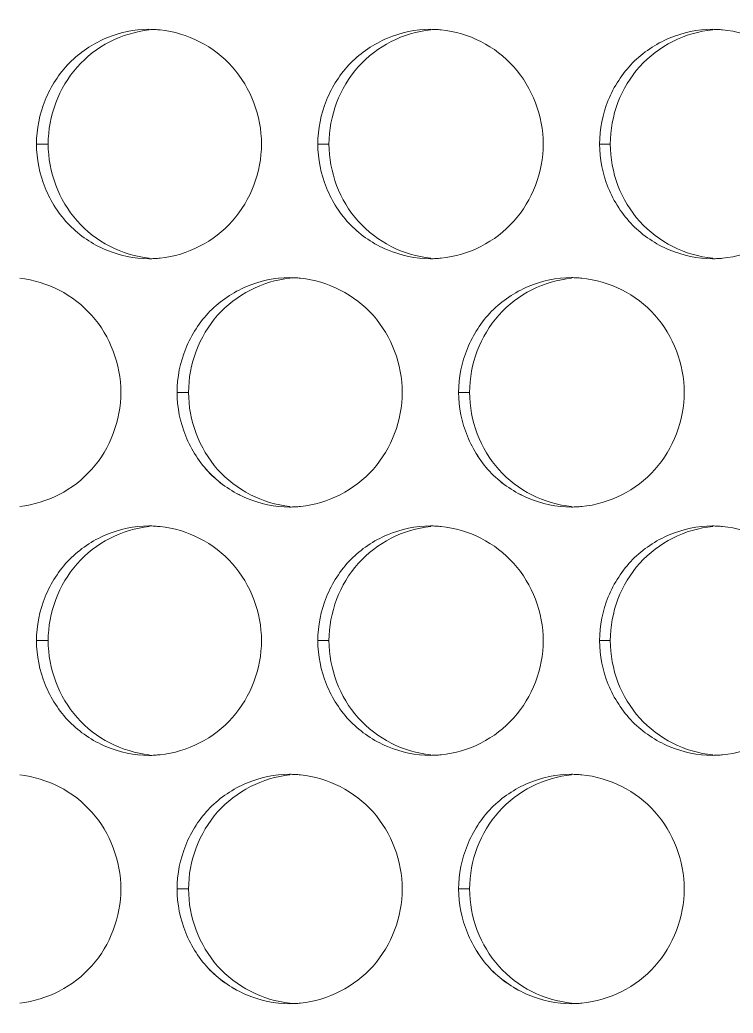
# Model space of a CAD drawing. Header units: millimetres. Extents: x 1177 to 4147, y 93 to 2194.
# Drawn here: x 1648.75 to 1667.41, y 1719.58 to 1745.56 of the extents above; entities that cross this region are included whole.
import ezdxf

# ---------------------------------------------------------------- set-up
doc = ezdxf.new("R2010")
doc.units = ezdxf.units.MM
doc.header["$LTSCALE"] = 0.1
doc.layers.get('0').update_dxf_attribs({"lineweight": 13})
doc.layers.add('标注', color=251, linetype='Continuous', lineweight=9)

msp = doc.modelspace()

# ---------------------------------------------------------------- linework, layer by layer
for radius, start, end in [(196.75, 204.56225, 43.01001), (177.334, 204.90538, 48.55999), (177.047, 204.9052, 48.6494), (168.077, 204.78787, 51.55568), (165.455, 204.70676, 52.44821)]:
    msp.add_arc((1812.49, 1686.895), radius, start, end)
at = {"layer": '标注'}
for p, q in [((1649.495, 1742.313), (1649.189, 1742.313)), ((1656.84, 1742.313), (1656.547, 1742.313)), ((1664.198, 1742.313), (1663.919, 1742.313)), ((1653.166, 1735.818), (1652.866, 1735.818)), ((1653.166, 1735.818), (1652.866, 1735.818)), ((1660.517, 1735.818), (1660.231, 1735.818)), ((1660.517, 1735.818), (1660.231, 1735.818)), ((1649.495, 1729.323), (1649.189, 1729.323)), ((1656.84, 1729.323), (1656.547, 1729.323)), ((1664.198, 1729.323), (1663.919, 1729.323)), ((1653.166, 1722.827), (1652.866, 1722.827)), ((1653.166, 1722.827), (1652.866, 1722.827)), ((1660.517, 1722.827), (1660.231, 1722.827)), ((1660.517, 1722.827), (1660.231, 1722.827))]:
    msp.add_line(p, q, dxfattribs=at)
for centre, radius, start, end in [((1652.13, 1742.559), 2.754, 86.83, 89.9946), ((1652.127, 1742.509), 2.804, 83.9356, 86.8305), ((1659.494, 1742.55), 2.763, 86.987, 89.9951), ((1659.491, 1742.502), 2.811, 84.2338, 86.9874), ((1666.871, 1742.542), 2.771, 87.1426, 89.9956), ((1666.869, 1742.496), 2.817, 84.5296, 87.143), ((1652.13, 1742.067), 2.754, 270.0054, 273.17), ((1652.127, 1742.117), 2.804, 273.1695, 276.0644), ((1659.494, 1742.076), 2.763, 270.0049, 273.013), ((1659.491, 1742.124), 2.811, 273.0126, 275.7662), ((1666.871, 1742.084), 2.771, 270.0044, 272.8574), ((1666.869, 1742.13), 2.817, 272.857, 275.4704), ((1655.81, 1736.059), 2.758, 86.9087, 89.9949), ((1655.81, 1736.059), 2.758, 86.9087, 89.9949), ((1655.807, 1736.01), 2.808, 84.085, 86.9091), ((1655.807, 1736.01), 2.808, 84.085, 86.9091), ((1663.181, 1736.051), 2.767, 87.065, 89.9954), ((1663.181, 1736.051), 2.767, 87.065, 89.9954), ((1663.178, 1736.004), 2.814, 84.382, 87.0654), ((1663.178, 1736.004), 2.814, 84.382, 87.0654), ((1655.81, 1735.576), 2.758, 270.0051, 273.0913), ((1655.81, 1735.576), 2.758, 270.0051, 273.0913), ((1655.807, 1735.626), 2.808, 273.0909, 275.915), ((1655.807, 1735.626), 2.808, 273.0909, 275.915), ((1663.181, 1735.585), 2.767, 270.0046, 272.935), ((1663.181, 1735.585), 2.767, 270.0046, 272.935), ((1663.178, 1735.632), 2.814, 272.9346, 275.618), ((1663.178, 1735.632), 2.814, 272.9346, 275.618), ((1652.13, 1729.569), 2.754, 86.83, 89.9946), ((1652.127, 1729.518), 2.804, 83.9356, 86.8305), ((1659.494, 1729.56), 2.763, 86.987, 89.9951), ((1659.491, 1729.512), 2.811, 84.2338, 86.9874), ((1666.871, 1729.551), 2.771, 87.1426, 89.9956), ((1666.869, 1729.505), 2.817, 84.5296, 87.143), ((1652.13, 1729.076), 2.754, 270.0054, 273.17), ((1652.127, 1729.127), 2.804, 273.1695, 276.0644), ((1659.494, 1729.086), 2.763, 270.0049, 273.013), ((1659.491, 1729.134), 2.811, 273.0126, 275.7662), ((1666.871, 1729.094), 2.771, 270.0044, 272.8574), ((1666.869, 1729.14), 2.817, 272.857, 275.4704), ((1655.81, 1723.069), 2.758, 86.9087, 89.9949), ((1655.81, 1723.069), 2.758, 86.9087, 89.9949), ((1655.807, 1723.02), 2.808, 84.085, 86.9091), ((1655.807, 1723.02), 2.808, 84.085, 86.9091), ((1663.181, 1723.06), 2.767, 87.065, 89.9954), ((1663.181, 1723.06), 2.767, 87.065, 89.9954), ((1663.178, 1723.013), 2.814, 84.382, 87.0654), ((1663.178, 1723.013), 2.814, 84.382, 87.0654), ((1655.81, 1722.586), 2.758, 270.0051, 273.0913), ((1655.81, 1722.586), 2.758, 270.0051, 273.0913), ((1655.807, 1722.635), 2.808, 273.0909, 275.915), ((1655.807, 1722.635), 2.808, 273.0909, 275.915), ((1663.181, 1722.595), 2.767, 270.0046, 272.935), ((1663.181, 1722.595), 2.767, 270.0046, 272.935), ((1663.178, 1722.642), 2.814, 272.9346, 275.618), ((1663.178, 1722.642), 2.814, 272.9346, 275.618)]:
    msp.add_arc(centre, radius, start, end, dxfattribs=at)
msp.add_spline([(2027.49, 1819.182), (1864.296, 1806.369), (1766.772, 1737.15), (1658.757, 1615.796), (1597.49, 1595.163)], degree=3, dxfattribs=at)
for points, knots in [([(1652.138, 1745.297), (1651.781, 1745.259), (1651.075, 1745.045), (1650.199, 1744.369), (1649.633, 1743.412), (1649.495, 1742.678), (1649.495, 1742.313)], [0, 0, 0, 0, 0.247774, 0.496618, 0.747561, 1, 1, 1, 1]), ([(1655.074, 1742.313), (1655.074, 1742.678), (1654.935, 1743.413), (1654.367, 1744.37), (1653.488, 1745.046), (1652.781, 1745.259), (1652.423, 1745.297)], [0, 0, 0, 0, 0.252166, 0.503018, 0.751995, 1, 1, 1, 1]), ([(1659.501, 1745.299), (1659.143, 1745.262), (1658.433, 1745.051), (1657.55, 1744.375), (1656.979, 1743.416), (1656.84, 1742.68), (1656.84, 1742.313)], [0, 0, 0, 0, 0.247979, 0.496907, 0.747755, 1, 1, 1, 1]), ([(1662.443, 1742.313), (1662.443, 1742.68), (1662.303, 1743.416), (1661.73, 1744.376), (1660.845, 1745.051), (1660.133, 1745.263), (1659.774, 1745.299)], [0, 0, 0, 0, 0.251975, 0.502732, 0.751792, 1, 1, 1, 1]), ([(1666.878, 1745.3), (1666.518, 1745.266), (1665.803, 1745.056), (1664.914, 1744.382), (1664.338, 1743.42), (1664.198, 1742.681), (1664.198, 1742.313)], [0, 0, 0, 0, 0.248174, 0.497183, 0.747941, 1, 1, 1, 1]), ([(1669.826, 1742.313), (1669.826, 1742.681), (1669.684, 1743.42), (1669.107, 1744.382), (1668.215, 1745.057), (1667.499, 1745.266), (1667.137, 1745.3)], [0, 0, 0, 0, 0.251792, 0.50246, 0.751598, 1, 1, 1, 1]), ([(1649.495, 1742.313), (1649.495, 1741.948), (1649.633, 1741.214), (1650.199, 1740.257), (1651.075, 1739.581), (1651.781, 1739.367), (1652.138, 1739.329)], [0, 0, 0, 0, 0.252439, 0.503382, 0.752226, 1, 1, 1, 1]), ([(1652.423, 1739.329), (1652.781, 1739.367), (1653.488, 1739.58), (1654.367, 1740.256), (1654.935, 1741.214), (1655.074, 1741.948), (1655.074, 1742.313)], [0, 0, 0, 0, 0.248005, 0.496982, 0.747834, 1, 1, 1, 1]), ([(1656.84, 1742.313), (1656.84, 1741.947), (1656.979, 1741.21), (1657.55, 1740.251), (1658.433, 1739.575), (1659.143, 1739.364), (1659.501, 1739.327)], [0, 0, 0, 0, 0.252245, 0.503093, 0.752021, 1, 1, 1, 1]), ([(1659.774, 1739.327), (1660.133, 1739.363), (1660.845, 1739.575), (1661.73, 1740.25), (1662.303, 1741.21), (1662.443, 1741.946), (1662.443, 1742.313)], [0, 0, 0, 0, 0.248208, 0.497268, 0.748025, 1, 1, 1, 1]), ([(1664.198, 1742.313), (1664.198, 1741.945), (1664.338, 1741.206), (1664.914, 1740.245), (1665.803, 1739.57), (1666.518, 1739.361), (1666.878, 1739.326)], [0, 0, 0, 0, 0.252059, 0.502817, 0.751826, 1, 1, 1, 1]), ([(1667.137, 1739.326), (1667.499, 1739.36), (1668.215, 1739.569), (1669.107, 1740.244), (1669.684, 1741.206), (1669.826, 1741.945), (1669.826, 1742.313)], [0, 0, 0, 0, 0.248402, 0.49754, 0.748208, 1, 1, 1, 1]), ([(1651.395, 1735.818), (1651.395, 1736.183), (1651.256, 1736.915), (1650.69, 1737.872), (1649.815, 1738.548), (1649.11, 1738.763), (1648.754, 1738.801)], [0, 0, 0, 0, 0.252265, 0.503165, 0.752101, 1, 1, 1, 1]), ([(1651.395, 1735.818), (1651.395, 1736.183), (1651.256, 1736.915), (1650.69, 1737.872), (1649.815, 1738.548), (1649.11, 1738.763), (1648.754, 1738.801)], [0, 0, 0, 0, 0.252265, 0.503165, 0.752101, 1, 1, 1, 1]), ([(1655.818, 1738.803), (1655.46, 1738.766), (1654.752, 1738.553), (1653.873, 1737.877), (1653.305, 1736.919), (1653.166, 1736.184), (1653.166, 1735.818)], [0, 0, 0, 0, 0.247878, 0.496764, 0.747659, 1, 1, 1, 1]), ([(1655.818, 1738.803), (1655.46, 1738.766), (1654.752, 1738.553), (1653.873, 1737.877), (1653.305, 1736.919), (1653.166, 1736.184), (1653.166, 1735.818)], [0, 0, 0, 0, 0.247878, 0.496764, 0.747659, 1, 1, 1, 1]), ([(1658.757, 1735.818), (1658.757, 1736.184), (1658.617, 1736.919), (1658.047, 1737.878), (1657.165, 1738.553), (1656.455, 1738.766), (1656.097, 1738.803)], [0, 0, 0, 0, 0.25207, 0.502874, 0.751892, 1, 1, 1, 1]), ([(1658.757, 1735.818), (1658.757, 1736.184), (1658.617, 1736.919), (1658.047, 1737.878), (1657.165, 1738.553), (1656.455, 1738.766), (1656.097, 1738.803)], [0, 0, 0, 0, 0.25207, 0.502874, 0.751892, 1, 1, 1, 1]), ([(1663.188, 1738.804), (1662.829, 1738.769), (1662.116, 1738.558), (1661.23, 1737.883), (1660.657, 1736.923), (1660.517, 1736.185), (1660.517, 1735.818)], [0, 0, 0, 0, 0.248078, 0.497046, 0.747849, 1, 1, 1, 1]), ([(1663.188, 1738.804), (1662.829, 1738.769), (1662.116, 1738.558), (1661.23, 1737.883), (1660.657, 1736.923), (1660.517, 1736.185), (1660.517, 1735.818)], [0, 0, 0, 0, 0.248078, 0.497046, 0.747849, 1, 1, 1, 1]), ([(1666.133, 1735.818), (1666.133, 1736.185), (1665.992, 1736.923), (1665.417, 1737.884), (1664.528, 1738.559), (1663.814, 1738.769), (1663.454, 1738.804)], [0, 0, 0, 0, 0.251882, 0.502594, 0.751694, 1, 1, 1, 1]), ([(1666.133, 1735.818), (1666.133, 1736.185), (1665.992, 1736.923), (1665.417, 1737.884), (1664.528, 1738.559), (1663.814, 1738.769), (1663.454, 1738.804)], [0, 0, 0, 0, 0.251882, 0.502594, 0.751694, 1, 1, 1, 1]), ([(1648.754, 1732.834), (1649.11, 1732.873), (1649.815, 1733.088), (1650.69, 1733.764), (1651.256, 1734.72), (1651.395, 1735.453), (1651.395, 1735.818)], [0, 0, 0, 0, 0.247899, 0.496835, 0.747735, 1, 1, 1, 1]), ([(1648.754, 1732.834), (1649.11, 1732.873), (1649.815, 1733.088), (1650.69, 1733.764), (1651.256, 1734.72), (1651.395, 1735.453), (1651.395, 1735.818)], [0, 0, 0, 0, 0.247899, 0.496835, 0.747735, 1, 1, 1, 1]), ([(1653.166, 1735.818), (1653.166, 1735.452), (1653.305, 1734.717), (1653.873, 1733.758), (1654.752, 1733.083), (1655.46, 1732.87), (1655.818, 1732.833)], [0, 0, 0, 0, 0.252341, 0.503236, 0.752122, 1, 1, 1, 1]), ([(1653.166, 1735.818), (1653.166, 1735.452), (1653.305, 1734.717), (1653.873, 1733.758), (1654.752, 1733.083), (1655.46, 1732.87), (1655.818, 1732.833)], [0, 0, 0, 0, 0.252341, 0.503236, 0.752122, 1, 1, 1, 1]), ([(1656.097, 1732.833), (1656.455, 1732.87), (1657.165, 1733.082), (1658.047, 1733.758), (1658.617, 1734.716), (1658.757, 1735.452), (1658.757, 1735.818)], [0, 0, 0, 0, 0.248108, 0.497126, 0.74793, 1, 1, 1, 1]), ([(1656.097, 1732.833), (1656.455, 1732.87), (1657.165, 1733.082), (1658.047, 1733.758), (1658.617, 1734.716), (1658.757, 1735.452), (1658.757, 1735.818)], [0, 0, 0, 0, 0.248108, 0.497126, 0.74793, 1, 1, 1, 1]), ([(1660.517, 1735.818), (1660.517, 1735.451), (1660.657, 1734.713), (1661.23, 1733.752), (1662.116, 1733.077), (1662.829, 1732.867), (1663.188, 1732.831)], [0, 0, 0, 0, 0.252151, 0.502954, 0.751922, 1, 1, 1, 1]), ([(1660.517, 1735.818), (1660.517, 1735.451), (1660.657, 1734.713), (1661.23, 1733.752), (1662.116, 1733.077), (1662.829, 1732.867), (1663.188, 1732.831)], [0, 0, 0, 0, 0.252151, 0.502954, 0.751922, 1, 1, 1, 1]), ([(1663.454, 1732.831), (1663.814, 1732.867), (1664.528, 1733.077), (1665.417, 1733.752), (1665.992, 1734.713), (1666.133, 1735.451), (1666.133, 1735.818)], [0, 0, 0, 0, 0.248306, 0.497406, 0.748118, 1, 1, 1, 1]), ([(1663.454, 1732.831), (1663.814, 1732.867), (1664.528, 1733.077), (1665.417, 1733.752), (1665.992, 1734.713), (1666.133, 1735.451), (1666.133, 1735.818)], [0, 0, 0, 0, 0.248306, 0.497406, 0.748118, 1, 1, 1, 1]), ([(1653.093, 1734.671), (1653.239, 1734.312), (1653.668, 1733.642), (1654.33, 1733.199), (1654.684, 1733.05)], [0, 0, 0, 0, 0.501671, 1, 1, 1, 1]), ([(1660.459, 1734.671), (1660.605, 1734.311), (1661.035, 1733.641), (1661.698, 1733.199), (1662.053, 1733.05)], [0, 0, 0, 0, 0.501492, 1, 1, 1, 1]), ([(1652.138, 1732.307), (1651.781, 1732.269), (1651.075, 1732.055), (1650.199, 1731.379), (1649.633, 1730.422), (1649.495, 1729.688), (1649.495, 1729.323)], [0, 0, 0, 0, 0.247774, 0.496618, 0.747561, 1, 1, 1, 1]), ([(1655.074, 1729.323), (1655.074, 1729.688), (1654.935, 1730.422), (1654.367, 1731.38), (1653.488, 1732.055), (1652.781, 1732.269), (1652.423, 1732.307)], [0, 0, 0, 0, 0.252166, 0.503018, 0.751995, 1, 1, 1, 1]), ([(1659.501, 1732.308), (1659.143, 1732.272), (1658.433, 1732.061), (1657.55, 1731.385), (1656.979, 1730.425), (1656.84, 1729.689), (1656.84, 1729.323)], [0, 0, 0, 0, 0.247979, 0.496907, 0.747755, 1, 1, 1, 1]), ([(1662.443, 1729.323), (1662.443, 1729.689), (1662.303, 1730.426), (1661.73, 1731.386), (1660.845, 1732.061), (1660.133, 1732.272), (1659.774, 1732.309)], [0, 0, 0, 0, 0.251975, 0.502732, 0.751792, 1, 1, 1, 1]), ([(1666.878, 1732.31), (1666.518, 1732.275), (1665.803, 1732.066), (1664.914, 1731.391), (1664.338, 1730.429), (1664.198, 1729.69), (1664.198, 1729.323)], [0, 0, 0, 0, 0.248174, 0.497183, 0.747941, 1, 1, 1, 1]), ([(1669.826, 1729.323), (1669.826, 1729.69), (1669.684, 1730.43), (1669.107, 1731.392), (1668.215, 1732.066), (1667.499, 1732.275), (1667.137, 1732.31)], [0, 0, 0, 0, 0.251792, 0.50246, 0.751598, 1, 1, 1, 1]), ([(1649.495, 1729.323), (1649.495, 1728.957), (1649.633, 1728.224), (1650.199, 1727.266), (1651.075, 1726.59), (1651.781, 1726.376), (1652.138, 1726.338)], [0, 0, 0, 0, 0.252439, 0.503382, 0.752226, 1, 1, 1, 1]), ([(1652.423, 1726.338), (1652.781, 1726.376), (1653.488, 1726.59), (1654.367, 1727.266), (1654.935, 1728.223), (1655.074, 1728.957), (1655.074, 1729.323)], [0, 0, 0, 0, 0.248005, 0.496982, 0.747834, 1, 1, 1, 1]), ([(1656.84, 1729.323), (1656.84, 1728.956), (1656.979, 1728.22), (1657.55, 1727.26), (1658.433, 1726.585), (1659.143, 1726.373), (1659.501, 1726.337)], [0, 0, 0, 0, 0.252245, 0.503093, 0.752021, 1, 1, 1, 1]), ([(1659.774, 1726.337), (1660.133, 1726.373), (1660.845, 1726.584), (1661.73, 1727.26), (1662.303, 1728.219), (1662.443, 1728.956), (1662.443, 1729.323)], [0, 0, 0, 0, 0.248208, 0.497268, 0.748025, 1, 1, 1, 1]), ([(1664.198, 1729.323), (1664.198, 1728.955), (1664.338, 1728.216), (1664.914, 1727.254), (1665.803, 1726.579), (1666.518, 1726.37), (1666.878, 1726.335)], [0, 0, 0, 0, 0.252059, 0.502817, 0.751826, 1, 1, 1, 1]), ([(1667.137, 1726.335), (1667.499, 1726.37), (1668.215, 1726.579), (1669.107, 1727.254), (1669.684, 1728.216), (1669.826, 1728.955), (1669.826, 1729.323)], [0, 0, 0, 0, 0.248402, 0.49754, 0.748208, 1, 1, 1, 1]), ([(1651.395, 1722.827), (1651.395, 1723.192), (1651.256, 1723.925), (1650.69, 1724.881), (1649.815, 1725.557), (1649.11, 1725.772), (1648.754, 1725.811)], [0, 0, 0, 0, 0.252265, 0.503165, 0.752101, 1, 1, 1, 1]), ([(1651.395, 1722.827), (1651.395, 1723.192), (1651.256, 1723.925), (1650.69, 1724.881), (1649.815, 1725.557), (1649.11, 1725.772), (1648.754, 1725.811)], [0, 0, 0, 0, 0.252265, 0.503165, 0.752101, 1, 1, 1, 1]), ([(1655.818, 1725.813), (1655.46, 1725.775), (1654.752, 1725.563), (1653.873, 1724.887), (1653.305, 1723.928), (1653.166, 1723.193), (1653.166, 1722.827)], [0, 0, 0, 0, 0.247878, 0.496764, 0.747659, 1, 1, 1, 1]), ([(1655.818, 1725.813), (1655.46, 1725.775), (1654.752, 1725.563), (1653.873, 1724.887), (1653.305, 1723.928), (1653.166, 1723.193), (1653.166, 1722.827)], [0, 0, 0, 0, 0.247878, 0.496764, 0.747659, 1, 1, 1, 1]), ([(1658.757, 1722.827), (1658.757, 1723.193), (1658.617, 1723.929), (1658.047, 1724.887), (1657.165, 1725.563), (1656.455, 1725.775), (1656.097, 1725.813)], [0, 0, 0, 0, 0.25207, 0.502874, 0.751892, 1, 1, 1, 1]), ([(1658.757, 1722.827), (1658.757, 1723.193), (1658.617, 1723.929), (1658.047, 1724.887), (1657.165, 1725.563), (1656.455, 1725.775), (1656.097, 1725.813)], [0, 0, 0, 0, 0.25207, 0.502874, 0.751892, 1, 1, 1, 1]), ([(1663.188, 1725.814), (1662.829, 1725.778), (1662.116, 1725.568), (1661.23, 1724.893), (1660.657, 1723.932), (1660.517, 1723.195), (1660.517, 1722.827)], [0, 0, 0, 0, 0.248078, 0.497046, 0.747849, 1, 1, 1, 1]), ([(1663.188, 1725.814), (1662.829, 1725.778), (1662.116, 1725.568), (1661.23, 1724.893), (1660.657, 1723.932), (1660.517, 1723.195), (1660.517, 1722.827)], [0, 0, 0, 0, 0.248078, 0.497046, 0.747849, 1, 1, 1, 1]), ([(1666.133, 1722.827), (1666.133, 1723.195), (1665.992, 1723.933), (1665.417, 1724.894), (1664.528, 1725.568), (1663.814, 1725.779), (1663.454, 1725.814)], [0, 0, 0, 0, 0.251882, 0.502594, 0.751694, 1, 1, 1, 1]), ([(1666.133, 1722.827), (1666.133, 1723.195), (1665.992, 1723.933), (1665.417, 1724.894), (1664.528, 1725.568), (1663.814, 1725.779), (1663.454, 1725.814)], [0, 0, 0, 0, 0.251882, 0.502594, 0.751694, 1, 1, 1, 1]), ([(1648.754, 1719.844), (1649.11, 1719.883), (1649.815, 1720.097), (1650.69, 1720.774), (1651.256, 1721.73), (1651.395, 1722.463), (1651.395, 1722.827)], [0, 0, 0, 0, 0.247899, 0.496835, 0.747735, 1, 1, 1, 1]), ([(1648.754, 1719.844), (1649.11, 1719.883), (1649.815, 1720.097), (1650.69, 1720.774), (1651.256, 1721.73), (1651.395, 1722.463), (1651.395, 1722.827)], [0, 0, 0, 0, 0.247899, 0.496835, 0.747735, 1, 1, 1, 1]), ([(1653.166, 1722.827), (1653.166, 1722.462), (1653.305, 1721.727), (1653.873, 1720.768), (1654.752, 1720.092), (1655.46, 1719.88), (1655.818, 1719.842)], [0, 0, 0, 0, 0.252341, 0.503236, 0.752122, 1, 1, 1, 1]), ([(1653.166, 1722.827), (1653.166, 1722.462), (1653.305, 1721.727), (1653.873, 1720.768), (1654.752, 1720.092), (1655.46, 1719.88), (1655.818, 1719.842)], [0, 0, 0, 0, 0.252341, 0.503236, 0.752122, 1, 1, 1, 1]), ([(1656.097, 1719.842), (1656.455, 1719.879), (1657.165, 1720.092), (1658.047, 1720.767), (1658.617, 1721.726), (1658.757, 1722.461), (1658.757, 1722.827)], [0, 0, 0, 0, 0.248108, 0.497126, 0.74793, 1, 1, 1, 1]), ([(1656.097, 1719.842), (1656.455, 1719.879), (1657.165, 1720.092), (1658.047, 1720.767), (1658.617, 1721.726), (1658.757, 1722.461), (1658.757, 1722.827)], [0, 0, 0, 0, 0.248108, 0.497126, 0.74793, 1, 1, 1, 1]), ([(1660.517, 1722.827), (1660.517, 1722.46), (1660.657, 1721.723), (1661.23, 1720.762), (1662.116, 1720.087), (1662.829, 1719.876), (1663.188, 1719.841)], [0, 0, 0, 0, 0.252151, 0.502954, 0.751922, 1, 1, 1, 1]), ([(1660.517, 1722.827), (1660.517, 1722.46), (1660.657, 1721.723), (1661.23, 1720.762), (1662.116, 1720.087), (1662.829, 1719.876), (1663.188, 1719.841)], [0, 0, 0, 0, 0.252151, 0.502954, 0.751922, 1, 1, 1, 1]), ([(1663.454, 1719.841), (1663.814, 1719.876), (1664.528, 1720.087), (1665.417, 1720.761), (1665.992, 1721.722), (1666.133, 1722.46), (1666.133, 1722.827)], [0, 0, 0, 0, 0.248306, 0.497406, 0.748118, 1, 1, 1, 1]), ([(1663.454, 1719.841), (1663.814, 1719.876), (1664.528, 1720.087), (1665.417, 1720.761), (1665.992, 1721.722), (1666.133, 1722.46), (1666.133, 1722.827)], [0, 0, 0, 0, 0.248306, 0.497406, 0.748118, 1, 1, 1, 1]), ([(1653.093, 1721.68), (1653.239, 1721.321), (1653.668, 1720.651), (1654.33, 1720.209), (1654.684, 1720.059)], [0, 0, 0, 0, 0.501671, 1, 1, 1, 1]), ([(1660.459, 1721.68), (1660.605, 1721.321), (1661.035, 1720.651), (1661.698, 1720.209), (1662.053, 1720.059)], [0, 0, 0, 0, 0.501492, 1, 1, 1, 1])]:
    msp.add_open_spline(points, degree=3, knots=knots, dxfattribs=at)
for points in [[(1652.13, 1745.313), (1651.747, 1745.313), (1651.358, 1745.23), (1651.005, 1745.081)], [(1659.494, 1745.313), (1659.11, 1745.313), (1658.72, 1745.23), (1658.367, 1745.081)], [(1666.871, 1745.313), (1666.487, 1745.313), (1666.096, 1745.23), (1665.742, 1745.081)], [(1651.005, 1745.081), (1650.651, 1744.931), (1650.319, 1744.709), (1650.049, 1744.434)], [(1658.367, 1745.081), (1658.012, 1744.931), (1657.679, 1744.709), (1657.409, 1744.434)], [(1665.742, 1745.081), (1665.387, 1744.932), (1665.053, 1744.709), (1664.783, 1744.434)], [(1650.049, 1744.434), (1649.778, 1744.157), (1649.561, 1743.819), (1649.415, 1743.46)], [(1657.409, 1744.434), (1657.138, 1744.157), (1656.92, 1743.819), (1656.774, 1743.46)], [(1664.783, 1744.434), (1664.511, 1744.157), (1664.293, 1743.819), (1664.146, 1743.46)], [(1649.415, 1743.46), (1649.269, 1743.099), (1649.189, 1742.703), (1649.189, 1742.313)], [(1656.774, 1743.46), (1656.627, 1743.099), (1656.547, 1742.703), (1656.547, 1742.313)], [(1664.146, 1743.46), (1663.999, 1743.099), (1663.919, 1742.703), (1663.919, 1742.313)], [(1649.189, 1742.313), (1649.189, 1741.923), (1649.269, 1741.527), (1649.415, 1741.166)], [(1656.547, 1742.313), (1656.547, 1741.923), (1656.627, 1741.527), (1656.774, 1741.166)], [(1663.919, 1742.313), (1663.919, 1741.923), (1663.999, 1741.527), (1664.146, 1741.166)], [(1649.415, 1741.166), (1649.561, 1740.807), (1649.778, 1740.469), (1650.049, 1740.192)], [(1656.774, 1741.166), (1656.92, 1740.807), (1657.138, 1740.469), (1657.409, 1740.192)], [(1664.146, 1741.166), (1664.293, 1740.807), (1664.511, 1740.469), (1664.783, 1740.192)], [(1650.049, 1740.192), (1650.319, 1739.918), (1650.651, 1739.695), (1651.005, 1739.545)], [(1657.409, 1740.192), (1657.679, 1739.917), (1658.012, 1739.695), (1658.367, 1739.545)], [(1664.783, 1740.192), (1665.053, 1739.917), (1665.387, 1739.695), (1665.742, 1739.545)], [(1651.005, 1739.545), (1651.358, 1739.396), (1651.747, 1739.313), (1652.13, 1739.313)], [(1658.367, 1739.545), (1658.72, 1739.396), (1659.11, 1739.313), (1659.494, 1739.313)], [(1665.742, 1739.545), (1666.096, 1739.396), (1666.487, 1739.313), (1666.871, 1739.313)], [(1655.81, 1738.818), (1655.427, 1738.818), (1655.037, 1738.735), (1654.684, 1738.586)], [(1655.81, 1738.818), (1655.427, 1738.818), (1655.037, 1738.735), (1654.684, 1738.586)], [(1663.181, 1738.818), (1662.797, 1738.818), (1662.407, 1738.735), (1662.053, 1738.586)], [(1663.181, 1738.818), (1662.797, 1738.818), (1662.407, 1738.735), (1662.053, 1738.586)], [(1654.684, 1738.586), (1654.33, 1738.436), (1653.997, 1738.213), (1653.727, 1737.938)], [(1654.684, 1738.586), (1654.33, 1738.436), (1653.997, 1738.213), (1653.727, 1737.938)], [(1662.053, 1738.586), (1661.698, 1738.436), (1661.365, 1738.213), (1661.094, 1737.938)], [(1662.053, 1738.586), (1661.698, 1738.436), (1661.365, 1738.213), (1661.094, 1737.938)], [(1653.727, 1737.938), (1653.456, 1737.662), (1653.239, 1737.324), (1653.093, 1736.965)], [(1653.727, 1737.938), (1653.456, 1737.662), (1653.239, 1737.324), (1653.093, 1736.965)], [(1661.094, 1737.938), (1660.822, 1737.662), (1660.605, 1737.324), (1660.459, 1736.965)], [(1661.094, 1737.938), (1660.822, 1737.662), (1660.605, 1737.324), (1660.459, 1736.965)], [(1653.093, 1736.965), (1652.946, 1736.604), (1652.866, 1736.208), (1652.866, 1735.818)], [(1653.093, 1736.965), (1652.946, 1736.604), (1652.866, 1736.208), (1652.866, 1735.818)], [(1660.459, 1736.965), (1660.312, 1736.604), (1660.231, 1736.208), (1660.231, 1735.818)], [(1660.459, 1736.965), (1660.312, 1736.604), (1660.231, 1736.208), (1660.231, 1735.818)], [(1652.866, 1735.818), (1652.866, 1735.428), (1652.946, 1735.032), (1653.093, 1734.671)], [(1652.866, 1735.818), (1652.866, 1735.428), (1652.946, 1735.032), (1653.093, 1734.671)], [(1660.231, 1735.818), (1660.231, 1735.428), (1660.312, 1735.032), (1660.459, 1734.671)], [(1660.231, 1735.818), (1660.231, 1735.428), (1660.312, 1735.032), (1660.459, 1734.671)], [(1653.093, 1734.671), (1653.239, 1734.312), (1653.456, 1733.974), (1653.727, 1733.697)], [(1660.459, 1734.671), (1660.605, 1734.312), (1660.822, 1733.974), (1661.094, 1733.697)], [(1653.727, 1733.697), (1653.997, 1733.422), (1654.33, 1733.199), (1654.684, 1733.05)], [(1661.094, 1733.697), (1661.365, 1733.422), (1661.698, 1733.199), (1662.053, 1733.05)], [(1654.684, 1733.05), (1655.037, 1732.901), (1655.427, 1732.818), (1655.81, 1732.818)], [(1654.684, 1733.05), (1655.037, 1732.901), (1655.427, 1732.818), (1655.81, 1732.818)], [(1662.053, 1733.05), (1662.407, 1732.901), (1662.797, 1732.818), (1663.181, 1732.818)], [(1662.053, 1733.05), (1662.407, 1732.901), (1662.797, 1732.818), (1663.181, 1732.818)], [(1652.13, 1732.323), (1651.747, 1732.323), (1651.358, 1732.24), (1651.005, 1732.091)], [(1659.494, 1732.323), (1659.11, 1732.323), (1658.72, 1732.24), (1658.367, 1732.091)], [(1666.871, 1732.323), (1666.487, 1732.323), (1666.096, 1732.24), (1665.742, 1732.091)], [(1651.005, 1732.091), (1650.651, 1731.941), (1650.319, 1731.718), (1650.049, 1731.443)], [(1658.367, 1732.091), (1658.012, 1731.941), (1657.679, 1731.718), (1657.409, 1731.443)], [(1665.742, 1732.091), (1665.387, 1731.941), (1665.053, 1731.718), (1664.783, 1731.443)], [(1650.049, 1731.443), (1649.778, 1731.167), (1649.561, 1730.829), (1649.415, 1730.47)], [(1657.409, 1731.443), (1657.138, 1731.167), (1656.92, 1730.829), (1656.774, 1730.47)], [(1664.783, 1731.443), (1664.511, 1731.167), (1664.293, 1730.829), (1664.146, 1730.47)], [(1649.415, 1730.47), (1649.269, 1730.109), (1649.189, 1729.712), (1649.189, 1729.323)], [(1656.774, 1730.47), (1656.627, 1730.109), (1656.547, 1729.713), (1656.547, 1729.323)], [(1664.146, 1730.47), (1663.999, 1730.109), (1663.919, 1729.713), (1663.919, 1729.323)], [(1649.189, 1729.323), (1649.189, 1728.933), (1649.269, 1728.537), (1649.415, 1728.175)], [(1656.547, 1729.323), (1656.547, 1728.933), (1656.627, 1728.537), (1656.774, 1728.175)], [(1663.919, 1729.323), (1663.919, 1728.933), (1663.999, 1728.536), (1664.146, 1728.175)], [(1649.415, 1728.175), (1649.561, 1727.817), (1649.778, 1727.478), (1650.049, 1727.202)], [(1656.774, 1728.175), (1656.92, 1727.817), (1657.138, 1727.478), (1657.409, 1727.202)], [(1664.146, 1728.175), (1664.293, 1727.816), (1664.511, 1727.478), (1664.783, 1727.202)], [(1650.049, 1727.202), (1650.319, 1726.927), (1650.651, 1726.704), (1651.005, 1726.554)], [(1657.409, 1727.202), (1657.679, 1726.927), (1658.012, 1726.704), (1658.367, 1726.554)], [(1664.783, 1727.202), (1665.053, 1726.927), (1665.387, 1726.704), (1665.742, 1726.554)], [(1651.005, 1726.554), (1651.358, 1726.405), (1651.747, 1726.323), (1652.13, 1726.323)], [(1658.367, 1726.554), (1658.72, 1726.405), (1659.11, 1726.323), (1659.494, 1726.323)], [(1665.742, 1726.554), (1666.096, 1726.405), (1666.487, 1726.323), (1666.871, 1726.323)], [(1655.81, 1725.827), (1655.427, 1725.827), (1655.037, 1725.745), (1654.684, 1725.596)], [(1655.81, 1725.827), (1655.427, 1725.827), (1655.037, 1725.745), (1654.684, 1725.596)], [(1663.181, 1725.827), (1662.797, 1725.827), (1662.407, 1725.745), (1662.053, 1725.596)], [(1663.181, 1725.827), (1662.797, 1725.827), (1662.407, 1725.745), (1662.053, 1725.596)], [(1654.684, 1725.596), (1654.33, 1725.446), (1653.997, 1725.223), (1653.727, 1724.948)], [(1654.684, 1725.596), (1654.33, 1725.446), (1653.997, 1725.223), (1653.727, 1724.948)], [(1662.053, 1725.596), (1661.698, 1725.446), (1661.365, 1725.223), (1661.094, 1724.948)], [(1662.053, 1725.596), (1661.698, 1725.446), (1661.365, 1725.223), (1661.094, 1724.948)], [(1653.727, 1724.948), (1653.456, 1724.672), (1653.239, 1724.334), (1653.093, 1723.975)], [(1653.727, 1724.948), (1653.456, 1724.672), (1653.239, 1724.334), (1653.093, 1723.975)], [(1661.094, 1724.948), (1660.822, 1724.672), (1660.605, 1724.334), (1660.459, 1723.975)], [(1661.094, 1724.948), (1660.822, 1724.672), (1660.605, 1724.334), (1660.459, 1723.975)], [(1653.093, 1723.975), (1652.946, 1723.614), (1652.866, 1723.217), (1652.866, 1722.827)], [(1653.093, 1723.975), (1652.946, 1723.614), (1652.866, 1723.217), (1652.866, 1722.827)], [(1660.459, 1723.975), (1660.312, 1723.614), (1660.231, 1723.217), (1660.231, 1722.827)], [(1660.459, 1723.975), (1660.312, 1723.614), (1660.231, 1723.217), (1660.231, 1722.827)], [(1652.866, 1722.827), (1652.866, 1722.438), (1652.946, 1722.041), (1653.093, 1721.68)], [(1652.866, 1722.827), (1652.866, 1722.438), (1652.946, 1722.041), (1653.093, 1721.68)], [(1660.231, 1722.827), (1660.231, 1722.438), (1660.312, 1722.041), (1660.459, 1721.68)], [(1660.231, 1722.827), (1660.231, 1722.438), (1660.312, 1722.041), (1660.459, 1721.68)], [(1653.093, 1721.68), (1653.239, 1721.321), (1653.456, 1720.983), (1653.727, 1720.707)], [(1660.459, 1721.68), (1660.605, 1721.321), (1660.822, 1720.983), (1661.094, 1720.707)], [(1653.727, 1720.707), (1653.997, 1720.432), (1654.33, 1720.209), (1654.684, 1720.059)], [(1661.094, 1720.707), (1661.365, 1720.432), (1661.698, 1720.209), (1662.053, 1720.059)], [(1654.684, 1720.059), (1655.037, 1719.91), (1655.427, 1719.827), (1655.81, 1719.827)], [(1654.684, 1720.059), (1655.037, 1719.91), (1655.427, 1719.827), (1655.81, 1719.827)], [(1662.053, 1720.059), (1662.407, 1719.91), (1662.797, 1719.827), (1663.181, 1719.827)], [(1662.053, 1720.059), (1662.407, 1719.91), (1662.797, 1719.827), (1663.181, 1719.827)]]:
    msp.add_open_spline(points, degree=3, dxfattribs=at)

doc.saveas('drawing.dxf')
